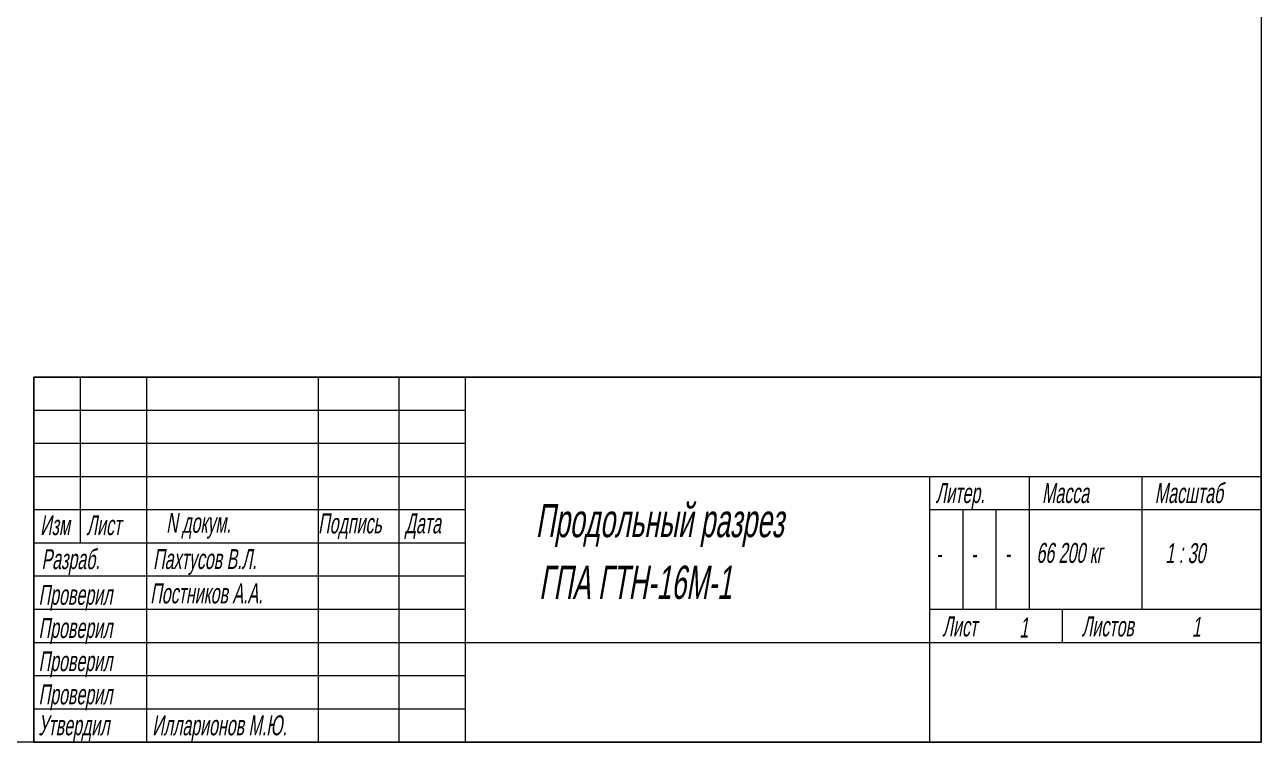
# Model space of a CAD drawing. Extents: x 0 to 420, y 0 to 297.
# Drawn here: x 233.6 to 420, y 0 to 108.1 of the extents above; entities that cross this region are included whole.
import ezdxf

# ---------------------------------------------------------------- set-up
doc = ezdxf.new("R2010")
doc.units = 0
doc.layers.get('0').update_dxf_attribs({"linetype": 'CONTINUOUS'})

msp = doc.modelspace()

# ---------------------------------------------------------------- linework, layer by layer
at = {"lineweight": 0}
for p, q in [((420, 297), (420, 0)), ((420, 55), (235, 55)), ((235, 55), (235, 0)), ((242, 55), (242, 30)), ((252, 55), (252, 0)), ((277.85, 55), (277.85, 0)), ((290, 55), (290, 0)), ((300, 55), (300, 0)), ((420, 0), (420, 55)), ((300, 50), (235, 50)), ((300, 45), (235, 45)), ((300, 40), (235, 40)), ((420, 40), (300, 40)), ((370, 40), (370, 0)), ((385, 40), (385, 20)), ((402, 40), (402, 20)), ((300, 35), (235, 35)), ((420, 35), (370, 35)), ((375, 35), (375, 20)), ((380, 35), (380, 20)), ((300, 30), (235, 30)), ((300, 25), (235, 25)), ((300, 20), (235, 20)), ((420, 20), (370, 20)), ((390, 20), (390, 15)), ((300, 15), (235, 15)), ((420, 15), (300, 15)), ((300, 10), (235, 10)), ((300, 5), (235, 5)), ((420, 0), (0, 0)), ((235, 0), (420, 0))]:
    msp.add_line(p, q, dxfattribs=at)
for points in [[(235, 55), (420, 55)], [(235, 0), (235, 55)]]:
    msp.add_lwpolyline(points, dxfattribs=at)

# ---------------------------------------------------------------- texts
at = {"lineweight": 0, "oblique": 10, "width": 0.6}
for s, height, p in [('Масштаб', 3, (403.95, 36.04)), ('Литер.', 3, (370.93, 36.04)), ('Масса', 3, (386.95, 36.04)), ('Продольный разрез', 5, (310.63, 30.9)), ('Изм', 3, (235.95, 31.2)), ('Лист', 3, (242.95, 31.2)), ('N докум.', 3, (254.95, 31.56)), ('Подпись', 3, (277.85, 31.47)), ('Дата', 3, (290.95, 31.47)), ('66 200 кг', 3, (386.11, 27.03)), ('1 : 30', 3, (405.55, 26.99)), ('Разраб.', 3, (236.16, 26.08)), ('Пахтусов В.Л.', 3, (252.98, 26.1)), ('-', 3, (370.99, 26.9)), ('-', 3, (376.25, 26.87)), ('-', 3, (381.35, 26.93)), (' ГПА ГТН-16М-1', 5, (310.02, 21.6)), ('Проверил', 3, (235.72, 20.71)), ('Постников А.А.', 3, (252.54, 20.92)), ('Проверил', 3, (235.72, 15.71)), ('Лист', 3, (371.95, 15.95)), ('1', 3, (383.54, 15.78)), ('Листов ', 3, (392.95, 15.95)), ('1', 3, (409.54, 15.89)), ('Проверил', 3, (235.72, 10.71)), ('Проверил', 3, (235.72, 5.71)), ('Утвердил', 3, (235.66, 1.05)), ('Илларионов М.Ю.', 3, (252.84, 1.05))]:
    msp.add_text(s, height=height, dxfattribs=at).set_placement(p)

doc.saveas('drawing.dxf')
